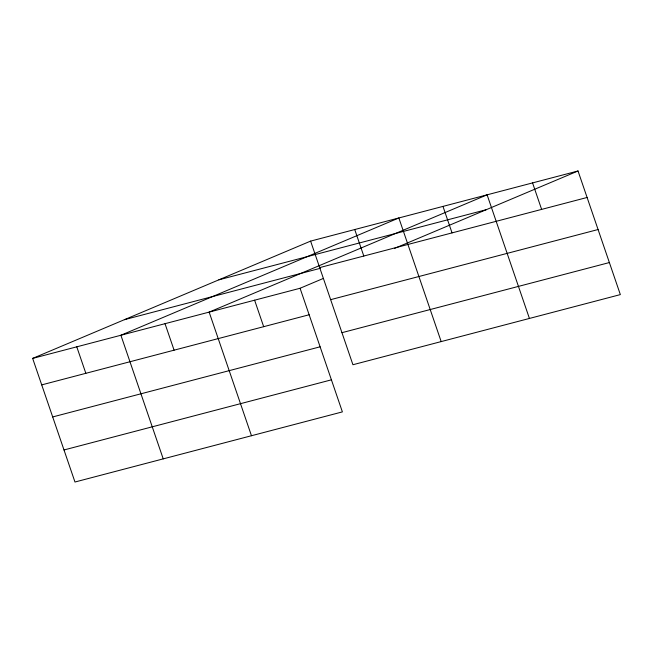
<?xml version="1.0" encoding="UTF-8"?>
<svg xmlns="http://www.w3.org/2000/svg" width="653" height="653" viewBox="0 0 653 653"><rect width="100%" height="100%" fill="white"/><g stroke="black" fill="none" stroke-linecap="round" stroke-linejoin="round"><path stroke-width="0.98" d="M32.65 358.399L300.07 288.267L342.392 411.888L74.973 482.02L32.65 358.399L310.608 241.112L578.027 170.98L620.35 294.601L352.93 364.733L310.608 241.112M300.07 288.267L323.464 278.39M394.575 248.385L578.027 170.98M218.886 279.819L486.297 209.686M319.676 267.608L587.096 197.475M124.38 319.692L320.215 268.334M330.655 299.662L598.066 229.53M41.719 384.886L309.138 314.762M341.96 332.679L609.38 262.555M52.697 416.941L320.109 346.808M64.002 449.966L331.414 379.834M532.562 182.905L541.631 209.401M529.428 318.452L487.105 194.823L209.148 312.11L251.47 435.731M442.979 206.397L452.047 232.892M441.183 341.592L398.852 217.971L120.895 335.25L163.226 458.879M354.734 229.538L363.803 256.033M254.605 300.184L263.673 326.68M165.021 323.684L174.09 350.171M76.776 346.825L85.845 373.32"/></g></svg>
